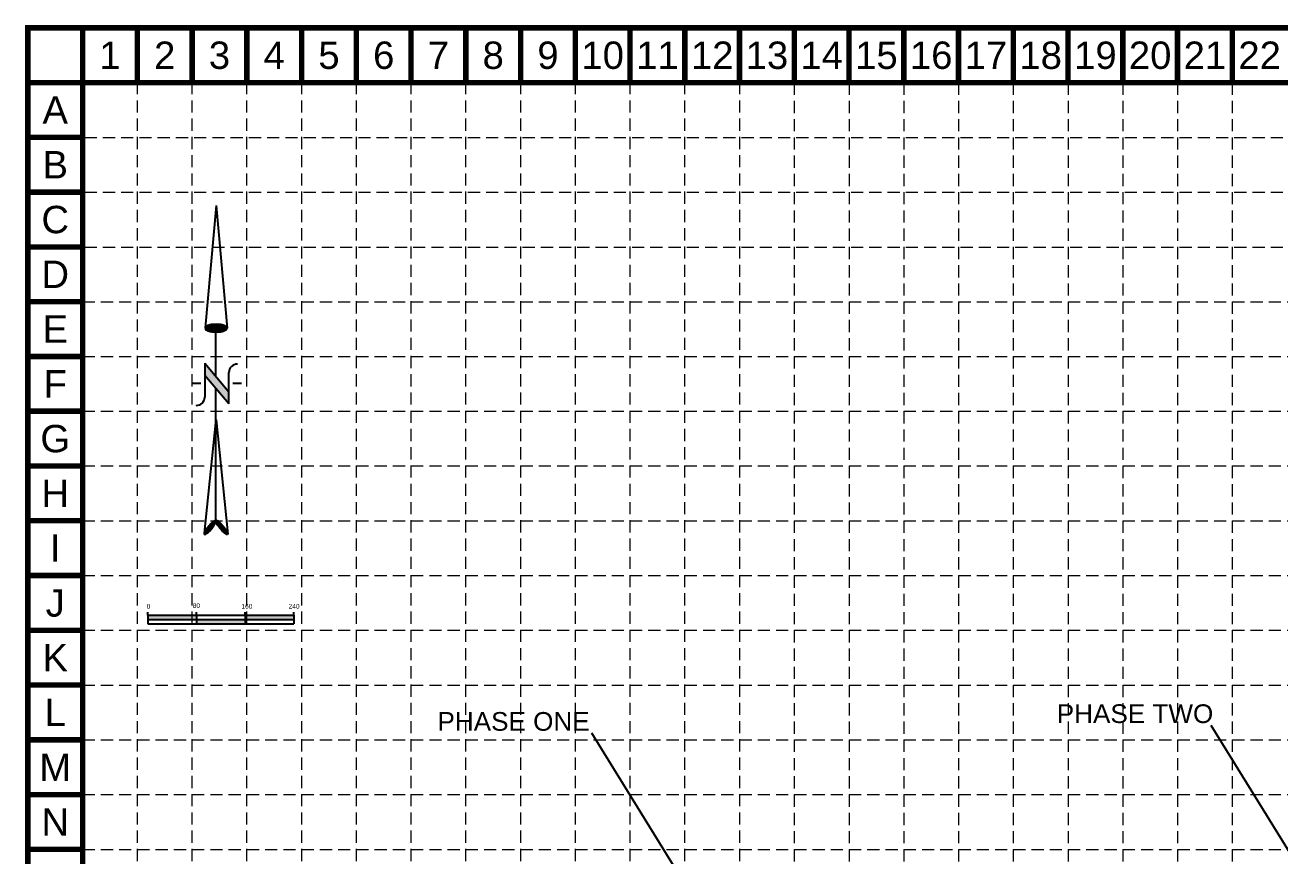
# Model space of a CAD drawing. Header units: inches. Extents: x 2468851 to 2474620, y 7110473 to 7114082.
# Drawn here: x 2468851 to 2470913, y 7112716 to 7114082 of the extents above; entities that cross this region are included whole.
import ezdxf
from ezdxf.enums import TextEntityAlignment as Align

# ---------------------------------------------------------------- set-up
doc = ezdxf.new("R2010")
doc.units = ezdxf.units.IN
doc.header["$MEASUREMENT"] = 0
doc.linetypes.add('HIDDEN', pattern=[0.375, 0.25, -0.125])
doc.linetypes.add('PHANTOM2', pattern=[3.15, 1.9, -0.25, 0.25, -0.25, 0.25, -0.25])
for name, color, linetype in [('BASE', 7, 'Continuous'), ('BDY', 250, 'PHANTOM2'), ('GRID', 254, 'HIDDEN'), ('LEGEND', 7, 'Continuous'), ('NARROW', 7, 'Continuous'), ('SODDED LOT', 2, 'Continuous')]:
    doc.layers.add(name, color=color, linetype=linetype)
doc.styles.get("Standard").update_dxf_attribs({"font": 'ARIAL.TTF'})

# ---------------------------------------------------------------- blocks, each defined once
blk = doc.blocks.new('North Arrow')
at = {"layer": 'NARROW'}
for p, q in [((32.43, 3.06), (32.43, 4.63)), ((28.77, -2.09), (34.02, 2.32)), ((36.18, 2.33), (30.46, 2.33)), ((36.16, 2.32), (31.04, -2.09)), ((0, 0), (22.36, 2)), ((0, 0), (22.33, -2.02)), ((39.1, 0.01), (59.96, 2.11)), ((31.2, -0.05), (21.66, -0.05)), ((21.66, -0.05), (21.66, -0.05)), ((28.77, -2.09), (34.95, -2.09)), ((57.45, -0.05), (33.41, -0.05)), ((59.83, -2.14), (39.04, -0.01)), ((57.69, -0.03), (57.77, -0.01)), ((57.77, -0.05), (57.69, -0.03)), ((32.43, -4.26), (32.43, -2.8))]:
    blk.add_line(p, q, dxfattribs=at)
blk.add_lwpolyline([(22.36, -2.03), (22.59, -1.93, 0.091577), (22.87, -1.44, 0.048306), (23.03, -0.75), (23.07, -0.01), (23.01, 0.82, 0.048306), (22.87, 1.42, 0.091577), (22.59, 1.91), (22.36, 2.01), (22.14, 1.91, 0.091577), (21.86, 1.42, 0.048306), (21.72, 0.82), (21.66, -0.01), (21.72, -0.83, 0.048306), (21.86, -1.44, 0.091577), (22.14, -1.93)], format="xyb", close=True, dxfattribs=at)
for points in [[(57.46, -0.03), (57.44, 0.08, -0.066818), (57.67, 0.47, -0.03073), (58.01, 0.84), (58.52, 1.29), (59.07, 1.7, -0.03073), (59.5, 1.95, -0.066818), (59.93, 2.1), (60.04, 2.06)], [(60.04, 2.06), (60.05, 1.95, -0.066818), (59.82, 1.56, -0.03073), (59.43, 1.14), (58.97, 0.74), (58.42, 0.33, -0.03073), (57.99, 0.08, -0.036692), (57.76, -0.02)], [(57.46, -0.04), (57.44, -0.15, 0.066818), (57.67, -0.54, 0.03073), (58.01, -0.9), (58.52, -1.36), (59.07, -1.77, 0.03073), (59.5, -2.02, 0.066818), (59.93, -2.17), (60.04, -2.13)], [(60.04, -2.13), (60.05, -2.01, 0.066818), (59.82, -1.63, 0.03073), (59.43, -1.2), (58.97, -0.8), (58.42, -0.4, 0.03073), (57.99, -0.15, 0.036692), (57.76, -0.05)]]:
    blk.add_lwpolyline(points, format="xyb", dxfattribs=at)
for centre, start, end in [((30.46, 3.86), 178.8769, 270), ((34.95, -3.62), 358.8769, 90)]:
    blk.add_arc(centre, 1.53, start, end, dxfattribs=at)
for points in [[(31.05, -2.09), (36.15, 2.36), (28.75, -2.06), (34.01, 2.36)], [(23.03, -0.76), (21.67, -0.05), (23.07, -0.05), (21.72, 0.82)], [(23.07, -0.05), (21.72, 0.82), (23.02, 0.75), (21.85, 1.42)], [(23.02, 0.75), (21.85, 1.42), (22.87, 1.44), (22.14, 1.91)], [(22.87, 1.44), (22.14, 1.91), (22.59, 1.91), (22.36, 2)], [(57.44, 0.08), (57.7, -0.01), (57.5, 0.21), (57.77, -0.01)], [(57.45, -0.04), (57.69, -0.02), (57.44, 0.08), (57.7, -0.01)], [(57.5, 0.21), (57.77, -0.01), (57.6, 0.39), (57.94, 0.06)], [(57.6, 0.39), (57.94, 0.06), (57.68, 0.5), (58.07, 0.13)], [(57.68, 0.5), (58.07, 0.13), (57.84, 0.66), (58.29, 0.26)], [(57.84, 0.66), (58.29, 0.26), (58.03, 0.86), (58.52, 0.41)], [(58.03, 0.86), (58.52, 0.41), (58.26, 1.07), (58.73, 0.57)], [(58.26, 1.07), (58.73, 0.57), (58.52, 1.3), (59.05, 0.81)], [(58.52, 1.3), (59.05, 0.81), (58.7, 1.42), (59.26, 0.99)], [(59.26, 1), (58.69, 1.42), (59.45, 1.15), (59, 1.65)], [(59.45, 1.15), (59, 1.65), (59.62, 1.34), (59.28, 1.82)], [(59.62, 1.34), (59.28, 1.82), (59.81, 1.55), (59.49, 1.95)], [(59.81, 1.55), (59.49, 1.95), (59.93, 1.73), (59.69, 2.04)], [(59.93, 1.73), (59.69, 2.04), (60.05, 1.94), (59.93, 2.1)], [(60.05, 1.94), (59.93, 2.1), (60.04, 2.06)], [(22.87, -1.44), (21.72, -0.87), (23.03, -0.76), (21.67, -0.05)], [(22.58, -1.93), (21.86, -1.45), (22.87, -1.44), (21.72, -0.87)], [(22.36, -2.01), (22.14, -1.93), (22.58, -1.93), (21.86, -1.45)], [(57.44, -0.14), (57.69, -0.02), (57.45, -0.04), (57.69, -0.02)], [(57.46, -0.19), (57.7, -0.03), (57.44, -0.14), (57.69, -0.02)], [(57.53, -0.33), (57.76, -0.05), (57.46, -0.19), (57.7, -0.03)], [(57.63, -0.48), (57.9, -0.1), (57.53, -0.33), (57.76, -0.05)], [(57.78, -0.66), (58.09, -0.2), (57.63, -0.48), (57.9, -0.1)], [(57.97, -0.87), (58.34, -0.35), (57.78, -0.66), (58.09, -0.2)], [(58.24, -1.11), (58.61, -0.54), (57.97, -0.87), (58.34, -0.35)], [(58.61, -1.43), (58.93, -0.77), (58.24, -1.11), (58.61, -0.54)], [(58.91, -1.64), (59.2, -1), (58.61, -1.43), (58.93, -0.77)], [(59.12, -1.79), (59.57, -1.36), (58.92, -1.65), (59.2, -1.01)], [(59.35, -1.93), (59.81, -1.62), (59.12, -1.79), (59.57, -1.36)], [(59.54, -1.32), (59.41, -1.18), (59.21, -1.01)], [(59.58, -2.05), (59.93, -1.79), (59.35, -1.93), (59.81, -1.62)], [(59.78, -2.13), (60.05, -2.01), (59.58, -2.05), (59.93, -1.79)], [(59.92, -2.17), (60.04, -2.13), (59.78, -2.13), (60.05, -2.01)]]:
    blk.add_solid(points, dxfattribs=at)
blk = doc.blocks.new('A$C55354A1D')
h = blk.add_hatch(color=7)
h.paths.add_polyline_path([(82.2, 7.2), (82.2, 14.4), (2.2, 14.4), (2.2, 7.2)])
h.paths.add_polyline_path([(82.2, 7.2), (82.2, 0), (162.2, 0), (162.2, 7.2)])
h.paths.add_polyline_path([(162.2, 14.4), (162.2, 7.2), (242.2, 7.2), (242.2, 14.4)])
at = {"color": 7}
for p, q in [((2.2, 14.4), (2.2, 19.2)), ((2.2, 14.4), (82.2, 14.4)), ((2.2, 14.4), (2.2, 0)), ((2.2, 7.2), (242.2, 7.2)), ((82.2, 14.4), (82.2, 19.2)), ((82.2, 14.4), (242.2, 14.4)), ((82.2, 14.4), (82.2, 0)), ((162.2, 14.4), (162.2, 19.2)), ((162.2, 14.4), (162.2, 0)), ((242.2, 14.4), (242.2, 19.2)), ((242.2, 14.4), (242.2, 0)), ((2.2, 0), (82.2, 0)), ((82.2, 0), (242.2, 0))]:
    blk.add_line(p, q, dxfattribs=at)
for s, p in [('0', (0.1, 24.9)), ('80', (75.9, 26.1)), ('160', (156, 24.9)), ('240', (233.5, 24.9))]:
    blk.add_text(s, height=7.68, dxfattribs=at).set_placement(p)

msp = doc.modelspace()

# ---------------------------------------------------------------- hatches: boundary and pattern name
at = {"layer": 'SODDED LOT', "linetype": 'Continuous'}
h = msp.add_hatch(dxfattribs=at)
h.set_pattern_fill('ANSI31', color=256, scale=40, style=0)
h.paths.add_polyline_path([(2472093.3, 7112787.7), (2472221.6, 7112787.6), (2472221.1, 7112667.4), (2472093.2, 7112666.7), (2472093.2, 7112679.1), (2472093.2, 7112787.7)])
h.paths.add_polyline_path([(2471960.5, 7112505.4), (2471959.7, 7112628.2), (2472033.7, 7112628.2), (2472034.4, 7112505.2), (2471960.5, 7112505.3)])
h.paths.add_polyline_path([(2472943.9, 7112483.2), (2472828.6, 7112440.6), (2472835.7, 7112422.6), (2472839.7, 7112413.5), (2472848, 7112395.6), (2472853, 7112385.9), (2472858.5, 7112375.6), (2472870.5, 7112355.8), (2472902, 7112375.7), (2472974.1, 7112421.8), (2472963.7, 7112439.4), (2472954.7, 7112457.2), (2472946.7, 7112476.1), (2472944.1, 7112483.1)])
h.paths.add_polyline_path([(2473207.1, 7112415.6), (2473209.5, 7112419.3), (2473291.2, 7112550.2), (2473277.1, 7112559.7), (2473268.7, 7112565.8), (2473246, 7112583.4), (2473233.4, 7112592.2), (2473227.8, 7112595.8), (2473221.5, 7112599.4), (2473212.3, 7112604.8), (2473198.4, 7112611.8), (2473179.6, 7112620.1), (2473161, 7112626.5), (2473143.6, 7112631.4), (2473124.7, 7112635.3), (2473119.2, 7112635.2), (2473114.5, 7112633.7), (2473110.4, 7112630.8), (2473107.9, 7112626.3), (2473106.6, 7112621.6), (2473105.4, 7112606.6), (2473105.5, 7112593.2), (2473106.9, 7112578.9), (2473109.8, 7112566), (2473113.8, 7112552.9), (2473118.8, 7112540.9), (2473119.6, 7112539.3), (2473125.5, 7112528.4), (2473132.5, 7112517.6), (2473154.5, 7112487.4), (2473189.1, 7112440.1), (2473207, 7112415.6)])
h.paths.add_polyline_path([(2472149.9, 7113580.6), (2472139.1, 7113587.3), (2472148.3, 7113599.5), (2472130, 7113617.4), (2472301, 7113620.9), (2472421, 7113670.5), (2472435.9, 7113657.7), (2472418.5, 7113656.7), (2472386.3, 7113644.4), (2472349.6, 7113630.6), (2472301, 7113613.8), (2472253.5, 7113608.2), (2472206, 7113607.7), (2472182, 7113606.7), (2472168.8, 7113602.6), (2472156, 7113590.3)])
h.paths.add_polyline_path([(2472770.9, 7113693.3), (2472783.8, 7113696.4), (2473029.2, 7113695.4), (2473046.2, 7113689.7), (2473045.7, 7113705.7), (2472771.5, 7113707.2)])
h.paths.add_polyline_path([(2473645.4, 7113690.7), (2473645, 7113704.6), (2473380.1, 7113706.2), (2473375.6, 7113692.3), (2473381.7, 7113694.8), (2473634.3, 7113693.9)])
h.paths.add_polyline_path([(2473661.8, 7113026.9), (2473687.5, 7113025.6), (2473728.5, 7113019.3), (2473771.1, 7113012.6), (2473800.8, 7113000.6), (2473816.1, 7112992), (2473817.6, 7112992.3), (2473826.6, 7112959), (2473778.3, 7112869.4), (2473754.2, 7112818.3), (2473704.9, 7112707.3), (2473675.9, 7112628.5), (2473649.4, 7112551.6), (2473609.4, 7112401.1), (2473622, 7112397.2), (2473660.2, 7112541.4), (2473687, 7112623.6), (2473721, 7112714), (2473756.5, 7112795.8), (2473776.2, 7112842.1), (2473803.7, 7112892.8), (2473821.3, 7112931.8), (2473838.2, 7112953.9), (2473843.8, 7112970.4), (2473841.6, 7112985), (2473834.4, 7112995.8), (2473821.8, 7113003.5), (2473803.5, 7113011.6), (2473780.8, 7113020.1), (2473754.2, 7113027.8), (2473717.9, 7113032.7), (2473683.7, 7113037.8), (2473675.2, 7113037.5), (2473668.5, 7113034.7), (2473663, 7113029)])
h.paths.add_polyline_path([(2473971.5, 7113199.8), (2473953.3, 7113211.9), (2473941.2, 7113192.1), (2473861.1, 7113065.6), (2473810.5, 7113087.5), (2473761.2, 7113101.5), (2473721, 7113107), (2473697.2, 7113110.4), (2473674.1, 7113113.7), (2473679.5, 7113105.3), (2473686.7, 7113099.9), (2473703.5, 7113097.6), (2473742.5, 7113092.2), (2473787.4, 7113083.2), (2473826.4, 7113070), (2473851, 7113058.6), (2473862.4, 7113053.2), (2473874.4, 7113053.5), (2473885.8, 7113058.3), (2473896, 7113069.7), (2473937.9, 7113137.7), (2473969.9, 7113198.6)])
h.paths.add_polyline_path([(2474189.4, 7113705.6), (2474212.7, 7113695.3), (2474173.1, 7113585.5), (2474125.5, 7113471.6), (2474078.4, 7113374), (2473995.2, 7113231.4), (2473980.7, 7113211.8), (2473961.7, 7113224.1), (2474019.2, 7113316.2), (2474060, 7113393.3), (2474123.1, 7113525), (2474155.5, 7113608.2)])
h.paths.add_polyline_path([(2472613.3, 7113048.1), (2472742.6, 7113047.9), (2472742.9, 7112984.1), (2472740.2, 7112975), (2472732.2, 7112966.8), (2472722.7, 7112964.6), (2472628.3, 7112964.8), (2472620.3, 7112967.7), (2472615.7, 7112974.1), (2472614.1, 7112982.3), (2472613.3, 7112995.2)])
h.paths.add_polyline_path([(2472069.9, 7112331.6), (2472070.3, 7112318.1), (2472070.6, 7112197.1), (2471996.7, 7112197.2), (2471995.8, 7112331.7), (2472070.2, 7112331.6)])
h.paths.add_polyline_path([(2472440.2, 7112197.1), (2472440.4, 7112331.7), (2472514.3, 7112331.7), (2472514.1, 7112311.4), (2472514.1, 7112197.1), (2472440.4, 7112197.1)])
h.paths.add_polyline_path([(2471733.8, 7111882.3), (2471733.8, 7111970.4), (2471868.6, 7111970.9), (2471868.3, 7111882.5), (2471840.6, 7111882.4), (2471733.9, 7111882)])
edge = h.paths.add_edge_path()
edge.add_line((2471343.5, 7111971), (2471344.1, 7111826.6))
edge.add_line((2471344.1, 7111826.6), (2471538.5, 7111827.3))
edge.add_arc((2471538.4, 7111847.3), 20, 270.2036, 360.1993)
edge.add_line((2471558.4, 7111847.3), (2471558.4, 7111971.6))
edge.add_line((2471558.4, 7111971.6), (2471343.5, 7111970.9))
edge.add_line((2471343.5, 7111970.9), (2471343.5, 7111971))
h.paths.add_polyline_path([(2471436.5, 7111651.3), (2471435.9, 7111795.9), (2471345.6, 7111795.6), (2471346, 7111779), (2471346.3, 7111651.2), (2471436.4, 7111651.4)])
edge = h.paths.add_edge_path()
edge.add_line((2470893.9, 7111969.8), (2470893.5, 7112114))
edge.add_line((2470893.5, 7112114), (2470801.6, 7112113.7))
edge.add_arc((2470801.7, 7112093.7), 20, 90.1777, 179.3767)
edge.add_line((2470781.7, 7112094), (2470781.6, 7112090.9))
edge.add_line((2470781.6, 7112090.9), (2470782.1, 7111968.8))
edge.add_line((2470782.1, 7111968.8), (2470894, 7111969.6))
edge.add_line((2470894, 7111969.6), (2470893.9, 7111969.8))
h.paths.add_polyline_path([(2470750.3, 7112143.4), (2470731.6, 7112143.5), (2470623.9, 7112143.1), (2470623.3, 7112319.6), (2470749.9, 7112320.1), (2470750.4, 7112143.4)])
h.paths.add_polyline_path([(2470605.1, 7111911.5), (2470605.1, 7111834.6), (2470462.4, 7111834.1), (2470462.1, 7111911), (2470480.8, 7111911.1), (2470605.1, 7111911.5)])

# ---------------------------------------------------------------- linework, layer by layer
at = {"layer": 'BASE', "const_width": 9}
for points in [[(2468855.2, 7110477.2), (2474615.2, 7110477.2), (2474615.2, 7114077.2), (2468855.2, 7114077.2)], [(2468945.2, 7110567.2), (2474525.2, 7110567.2), (2474525.2, 7113987.2), (2468945.2, 7113987.2)]]:
    msp.add_lwpolyline(points, close=True, dxfattribs=at)
for points in [[(2468945.2, 7113987.2), (2468945.2, 7114077.2)], [(2469035.2, 7113987.2), (2469035.2, 7114077.2)], [(2469125.2, 7113987.2), (2469125.2, 7114077.2)], [(2469215.2, 7113987.2), (2469215.2, 7114077.2)], [(2469305.2, 7113987.2), (2469305.2, 7114077.2)], [(2469395.2, 7113987.2), (2469395.2, 7114077.2)], [(2469485.2, 7113987.2), (2469485.2, 7114077.2)], [(2469575.2, 7113987.2), (2469575.2, 7114077.2)], [(2469665.2, 7113987.2), (2469665.2, 7114077.2)], [(2469755.2, 7113987.2), (2469755.2, 7114077.2)], [(2469845.2, 7113987.2), (2469845.2, 7114077.2)], [(2469935.2, 7113987.2), (2469935.2, 7114077.2)], [(2470025.2, 7113987.2), (2470025.2, 7114077.2)], [(2470115.2, 7113987.2), (2470115.2, 7114077.2)], [(2470205.2, 7113987.2), (2470205.2, 7114077.2)], [(2470295.2, 7113987.2), (2470295.2, 7114077.2)], [(2470385.2, 7113987.2), (2470385.2, 7114077.2)], [(2470475.2, 7113987.2), (2470475.2, 7114077.2)], [(2470565.2, 7113987.2), (2470565.2, 7114077.2)], [(2470655.2, 7113987.2), (2470655.2, 7114077.2)], [(2470745.2, 7113987.2), (2470745.2, 7114077.2)], [(2470835.2, 7113987.2), (2470835.2, 7114077.2)], [(2468945.2, 7113987.2), (2468855.2, 7113987.2)], [(2468945.2, 7113897.2), (2468855.2, 7113897.2)], [(2468945.2, 7113807.2), (2468855.2, 7113807.2)], [(2468945.2, 7113717.2), (2468855.2, 7113717.2)], [(2468945.2, 7113627.2), (2468855.2, 7113627.2)], [(2468945.2, 7113537.2), (2468855.2, 7113537.2)], [(2468945.2, 7113447.2), (2468855.2, 7113447.2)], [(2468945.2, 7113357.2), (2468855.2, 7113357.2)], [(2468945.2, 7113267.2), (2468855.2, 7113267.2)], [(2468945.2, 7113177.2), (2468855.2, 7113177.2)], [(2468945.2, 7113087.2), (2468945.2, 7113177.2)], [(2468945.2, 7113087.2), (2468855.2, 7113087.2)], [(2468945.2, 7112997.2), (2468855.2, 7112997.2)], [(2468945.2, 7112907.2), (2468855.2, 7112907.2)], [(2468945.2, 7112817.2), (2468855.2, 7112817.2)], [(2468945.2, 7112727.2), (2468855.2, 7112727.2)]]:
    msp.add_lwpolyline(points, dxfattribs=at)
at = {"layer": 'BDY', "ltscale": 300}
for p, q in [((2470800, 7112931.2), (2471006.9, 7112596.2)), ((2469781.9, 7112918.5), (2469988.8, 7112583.5))]:
    msp.add_line(p, q, dxfattribs=at)
at = {"layer": 'GRID', "color": 252, "linetype": 'HIDDEN', "lineweight": 0, "ltscale": 80}
for p, q in [((2469034.9, 7113988), (2469034.9, 7110836.8)), ((2469124.9, 7113988), (2469124.9, 7110836.8)), ((2469214.9, 7113988), (2469214.9, 7110836.8)), ((2469304.9, 7113988), (2469304.9, 7110836.8)), ((2469394.9, 7113988), (2469394.9, 7110836.8)), ((2469484.9, 7113988), (2469484.9, 7110836.8)), ((2469574.9, 7113988), (2469574.9, 7110836.8)), ((2469664.9, 7113988), (2469664.9, 7110836.8)), ((2469754.9, 7113988), (2469754.9, 7110836.8)), ((2469844.9, 7113988), (2469844.9, 7110836.8)), ((2469934.9, 7113988), (2469934.9, 7110836.8)), ((2470024.9, 7113988), (2470024.9, 7110836.8)), ((2470115.2, 7113987.2), (2470115.2, 7110836.8)), ((2470205.2, 7113987.2), (2470205.2, 7110836.8)), ((2470295.2, 7113987.2), (2470295.2, 7110836.8)), ((2470385.2, 7113987.2), (2470385.2, 7110836.8)), ((2470475.2, 7113987.2), (2470475.2, 7110836.8)), ((2470565.2, 7113987.2), (2470565.2, 7110836.8)), ((2470655.2, 7113987.2), (2470655.2, 7110836.8)), ((2470745.2, 7113987.2), (2470745.2, 7110836.8)), ((2470835.2, 7113987.2), (2470835.2, 7110836.8)), ((2468948.5, 7113896.9), (2474528.5, 7113896.9)), ((2468948.5, 7113806.9), (2474528.5, 7113806.9)), ((2468948.5, 7113716.9), (2474528.5, 7113716.9)), ((2468945.2, 7113627.2), (2474525.2, 7113627.2)), ((2468945.2, 7113537.2), (2474525.2, 7113537.2)), ((2468945.2, 7113447.2), (2474525.2, 7113447.2)), ((2468945.2, 7113357.2), (2474525.2, 7113357.2)), ((2468945.2, 7113267.2), (2474525.2, 7113267.2)), ((2468945.2, 7113177.2), (2474525.2, 7113177.2)), ((2468945.2, 7113087.2), (2474525.2, 7113087.2)), ((2468945.2, 7112997.2), (2474525.2, 7112997.2)), ((2468945.2, 7112907.2), (2474525.2, 7112907.2)), ((2468945.2, 7112817.2), (2474525.2, 7112817.2)), ((2468945.2, 7112727.2), (2474525.2, 7112727.2))]:
    msp.add_line(p, q, dxfattribs=at)

# ---------------------------------------------------------------- block references
at = {"layer": 'BASE', "xscale": 9, "yscale": 9, "zscale": 9.000000000087311, "rotation": 270}
msp.add_blockref('North Arrow', (2469164.7, 7113785), dxfattribs=at)
at = {"layer": 'BASE'}
msp.add_blockref('A$C55354A1D', (2469050.4, 7113097.9), dxfattribs=at)

# ---------------------------------------------------------------- texts
for s, p in [('1', (2468990.2, 7114032.2)), ('2', (2469080.2, 7114032.2)), ('3', (2469170.2, 7114032.2)), ('4', (2469260.2, 7114032.2)), ('5', (2469350.2, 7114032.2)), ('6', (2469440.2, 7114032.2)), ('7', (2469530.2, 7114032.2)), ('8', (2469620.2, 7114032.2)), ('9', (2469710.2, 7114032.2)), ('10', (2469800.2, 7114032.2)), ('11', (2469890.2, 7114032.2)), ('12', (2469980.2, 7114032.2)), ('13', (2470070.2, 7114032.2)), ('14', (2470160.2, 7114032.2)), ('15', (2470250.2, 7114032.2)), ('16', (2470340.2, 7114032.2)), ('17', (2470430.2, 7114032.2)), ('18', (2470520.2, 7114032.2)), ('19', (2470610.2, 7114032.2)), ('20', (2470700.2, 7114032.2)), ('21', (2470790.2, 7114032.2)), ('22', (2470880.2, 7114032.2)), ('A', (2468900.2, 7113942.2)), ('B', (2468900.2, 7113852.2)), ('C', (2468900.2, 7113762.2)), ('D', (2468900.2, 7113672.2)), ('E', (2468900.2, 7113582.2)), ('F', (2468900.2, 7113492.2)), ('G', (2468900.2, 7113402.2)), ('H', (2468900.2, 7113312.2)), ('I', (2468900.2, 7113222.2)), ('J', (2468900.2, 7113132.2)), ('K', (2468900.2, 7113042.2)), ('L', (2468900.2, 7112952.2)), ('M', (2468900.2, 7112862.2)), ('N', (2468900.2, 7112772.2))]:
    msp.add_text(s, height=45, dxfattribs=at).set_placement(p, align=Align.MIDDLE_CENTER)
at = {"layer": 'LEGEND'}
for s, p in [('PHASE ONE', (2469528.6, 7112922.1)), ('PHASE TWO', (2470546.7, 7112934.8))]:
    msp.add_text(s, height=30.69, dxfattribs=at).set_placement(p)

doc.saveas('drawing.dxf')
